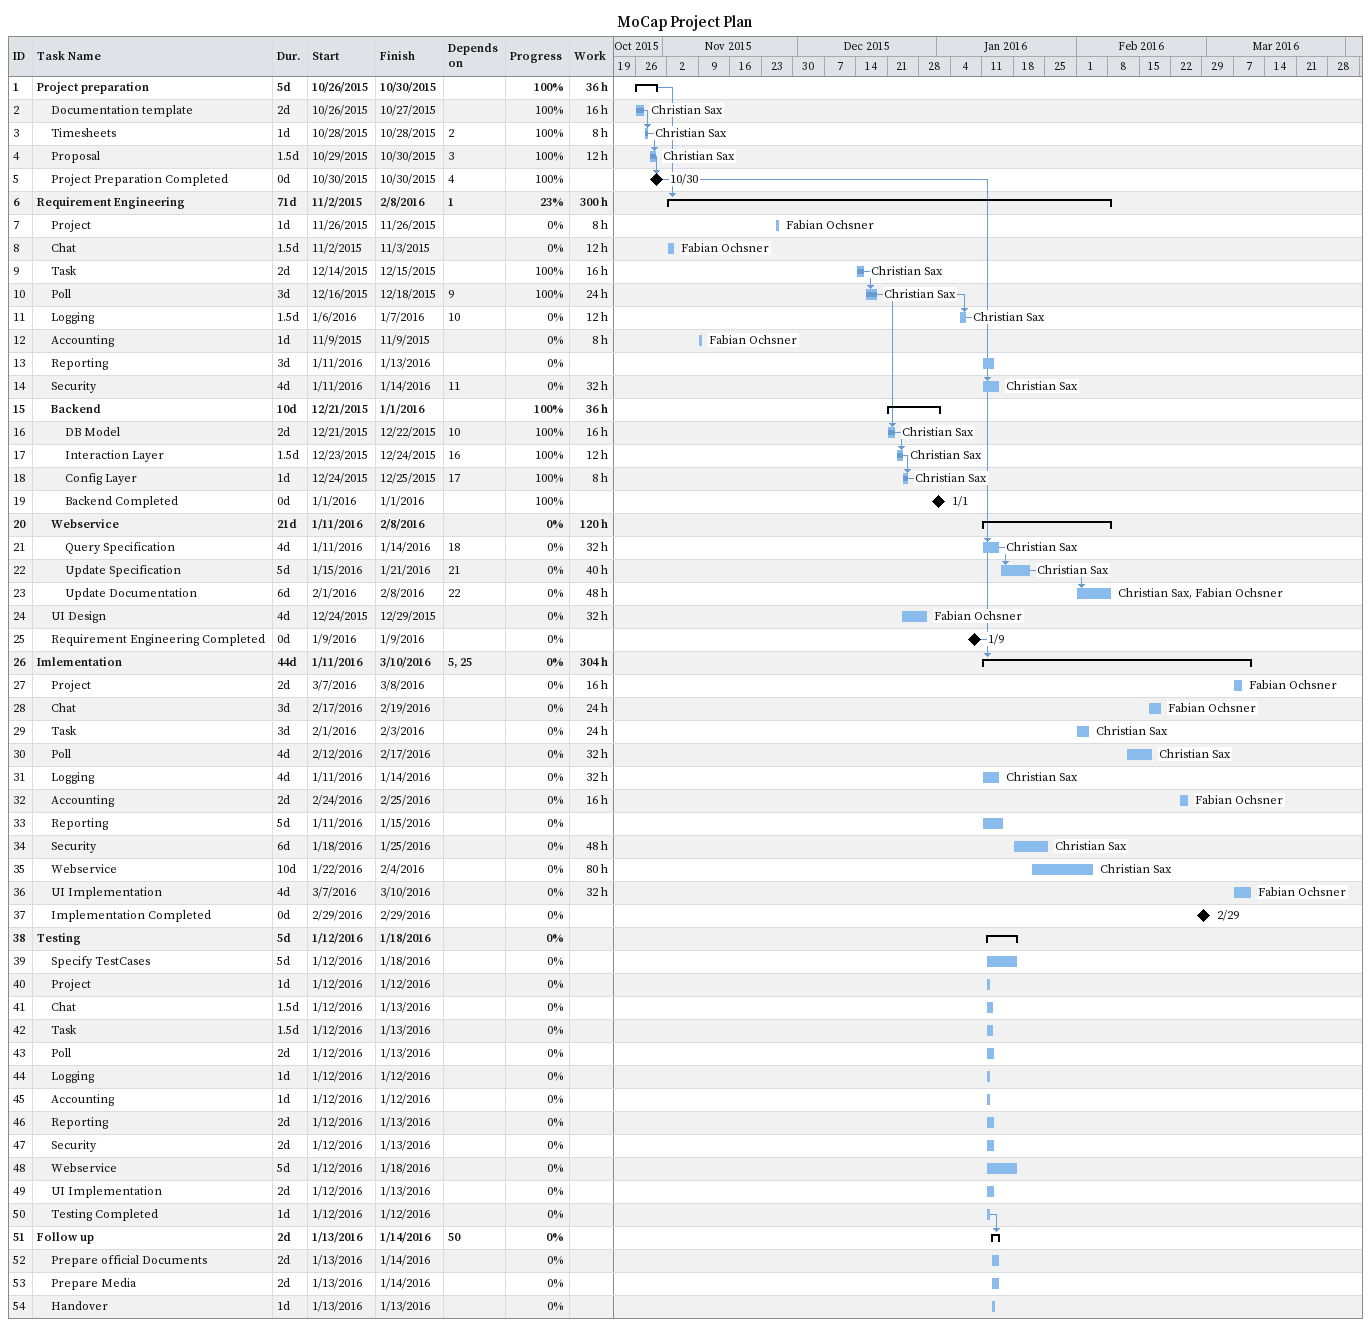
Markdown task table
MoCap Project Plan

| ID | Level | Task | Duration | Start | Finish | Predecessors | Resources | % complete | Work (h) |
|---|---|---|---|---|---|---|---|---|---|
| 1 | 1 | **Project preparation** | 5d | 2015-10-26 | 2015-10-30 |  |  | 100 | 36 |
| 2 | 2 | Documentation template | 2d | 2015-10-26 | 2015-10-27 |  | Christian Sax | 100 | 16 |
| 3 | 2 | Timesheets | 1d | 2015-10-28 | 2015-10-28 | 2 | Christian Sax | 100 | 8 |
| 4 | 2 | Proposal | 1.5d | 2015-10-29 | 2015-10-30 | 3 | Christian Sax | 100 | 12 |
| 5 | 2 | Project Preparation Completed | 0d | 2015-10-30 | 2015-10-30 | 4 |  | 100 |  |
| 6 | 1 | **Requirement Engineering** | 71d | 2015-11-02 | 2016-02-08 | 1 |  | 23 | 300 |
| 7 | 2 | Project | 1d | 2015-11-26 | 2015-11-26 |  | Fabian Ochsner | 0 | 8 |
| 8 | 2 | Chat | 1.5d | 2015-11-02 | 2015-11-03 |  | Fabian Ochsner | 0 | 12 |
| 9 | 2 | Task | 2d | 2015-12-14 | 2015-12-15 |  | Christian Sax | 100 | 16 |
| 10 | 2 | Poll | 3d | 2015-12-16 | 2015-12-18 | 9 | Christian Sax | 100 | 24 |
| 11 | 2 | Logging | 1.5d | 2016-01-06 | 2016-01-07 | 10 | Christian Sax | 0 | 12 |
| 12 | 2 | Accounting | 1d | 2015-11-09 | 2015-11-09 |  | Fabian Ochsner | 0 | 8 |
| 13 | 2 | Reporting | 3d | 2016-01-11 | 2016-01-13 |  |  | 0 |  |
| 14 | 2 | Security | 4d | 2016-01-11 | 2016-01-14 | 11 | Christian Sax | 0 | 32 |
| 15 | 2 | **Backend** | 10d | 2015-12-21 | 2016-01-01 |  |  | 100 | 36 |
| 16 | 3 | DB Model | 2d | 2015-12-21 | 2015-12-22 | 10 | Christian Sax | 100 | 16 |
| 17 | 3 | Interaction Layer | 1.5d | 2015-12-23 | 2015-12-24 | 16 | Christian Sax | 100 | 12 |
| 18 | 3 | Config Layer | 1d | 2015-12-24 | 2015-12-25 | 17 | Christian Sax | 100 | 8 |
| 19 | 3 | Backend Completed | 0d | 2016-01-01 | 2016-01-01 |  |  | 100 |  |
| 20 | 2 | **Webservice** | 21d | 2016-01-11 | 2016-02-08 |  |  | 0 | 120 |
| 21 | 3 | Query Specification | 4d | 2016-01-11 | 2016-01-14 | 18 | Christian Sax | 0 | 32 |
| 22 | 3 | Update Specification | 5d | 2016-01-15 | 2016-01-21 | 21 | Christian Sax | 0 | 40 |
| 23 | 3 | Update Documentation | 6d | 2016-02-01 | 2016-02-08 | 22 | Christian Sax, Fabian Ochsner | 0 | 48 |
| 24 | 2 | UI Design | 4d | 2015-12-24 | 2015-12-29 |  | Fabian Ochsner | 0 | 32 |
| 25 | 2 | Requirement Engineering Completed | 0d | 2016-01-09 | 2016-01-09 |  |  | 0 |  |
| 26 | 1 | **Imlementation** | 44d | 2016-01-11 | 2016-03-10 | 5, 25 |  | 0 | 304 |
| 27 | 2 | Project | 2d | 2016-03-07 | 2016-03-08 |  | Fabian Ochsner | 0 | 16 |
| 28 | 2 | Chat | 3d | 2016-02-17 | 2016-02-19 |  | Fabian Ochsner | 0 | 24 |
| 29 | 2 | Task | 3d | 2016-02-01 | 2016-02-03 |  | Christian Sax | 0 | 24 |
| 30 | 2 | Poll | 4d | 2016-02-12 | 2016-02-17 |  | Christian Sax | 0 | 32 |
| 31 | 2 | Logging | 4d | 2016-01-11 | 2016-01-14 |  | Christian Sax | 0 | 32 |
| 32 | 2 | Accounting | 2d | 2016-02-24 | 2016-02-25 |  | Fabian Ochsner | 0 | 16 |
| 33 | 2 | Reporting | 5d | 2016-01-11 | 2016-01-15 |  |  | 0 |  |
| 34 | 2 | Security | 6d | 2016-01-18 | 2016-01-25 |  | Christian Sax | 0 | 48 |
| 35 | 2 | Webservice | 10d | 2016-01-22 | 2016-02-04 |  | Christian Sax | 0 | 80 |
| 36 | 2 | UI Implementation | 4d | 2016-03-07 | 2016-03-10 |  | Fabian Ochsner | 0 | 32 |
| 37 | 2 | Implementation Completed | 0d | 2016-02-29 | 2016-02-29 |  |  | 0 |  |
| 38 | 1 | **Testing** | 5d | 2016-01-12 | 2016-01-18 |  |  | 0 |  |
| 39 | 2 | Specify TestCases | 5d | 2016-01-12 | 2016-01-18 |  |  | 0 |  |
| 40 | 2 | Project | 1d | 2016-01-12 | 2016-01-12 |  |  | 0 |  |
| 41 | 2 | Chat | 1.5d | 2016-01-12 | 2016-01-13 |  |  | 0 |  |
| 42 | 2 | Task | 1.5d | 2016-01-12 | 2016-01-13 |  |  | 0 |  |
| 43 | 2 | Poll | 2d | 2016-01-12 | 2016-01-13 |  |  | 0 |  |
| 44 | 2 | Logging | 1d | 2016-01-12 | 2016-01-12 |  |  | 0 |  |
| 45 | 2 | Accounting | 1d | 2016-01-12 | 2016-01-12 |  |  | 0 |  |
| 46 | 2 | Reporting | 2d | 2016-01-12 | 2016-01-13 |  |  | 0 |  |
| 47 | 2 | Security | 2d | 2016-01-12 | 2016-01-13 |  |  | 0 |  |
| 48 | 2 | Webservice | 5d | 2016-01-12 | 2016-01-18 |  |  | 0 |  |
| 49 | 2 | UI Implementation | 2d | 2016-01-12 | 2016-01-13 |  |  | 0 |  |
| 50 | 2 | Testing Completed | 1d | 2016-01-12 | 2016-01-12 |  |  | 0 |  |
| 51 | 1 | **Follow up** | 2d | 2016-01-13 | 2016-01-14 | 50 |  | 0 |  |
| 52 | 2 | Prepare official Documents | 2d | 2016-01-13 | 2016-01-14 |  |  | 0 |  |
| 53 | 2 | Prepare Media | 2d | 2016-01-13 | 2016-01-14 |  |  | 0 |  |
| 54 | 2 | Handover | 1d | 2016-01-13 | 2016-01-13 |  |  | 0 |  |
